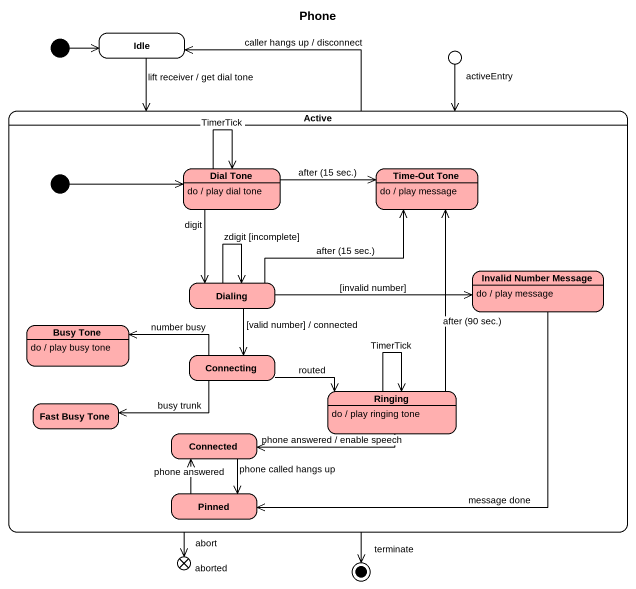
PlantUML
@startuml
title Phone
hide empty description
state Idle
state activeEntry <<choice>>
state Active {
  state "Dial Tone" as Dial_Tone #FFAFAF
  Dial_Tone : do / play dial tone
  state "Time-Out Tone" as Time_Out_Tone #FFAFAF
  Time_Out_Tone : do / play message
  state Dialing #FFAFAF
  state "Invalid Number Message" as Invalid_Number_Message #FFAFAF
  Invalid_Number_Message : do / play message
  state "Busy Tone" as Busy_Tone #FFAFAF
  Busy_Tone : do / play busy tone
  state Connecting #FFAFAF
  state "Fast Busy Tone" as Fast_Busy_Tone #FFAFAF
  state Ringing #FFAFAF
  Ringing : do / play ringing tone
  state Connected #FFAFAF
  state Pinned #FFAFAF
  [*] -right-> Dial_Tone
}
state aborted <<choice>>
[*] -right-> Idle
Idle --> Active : lift receiver / get dial tone
activeEntry --> Active
Active -up-> Idle : caller hangs up / disconnect
Active --> aborted : abort
Dial_Tone --> Dial_Tone : TimerTick
Dial_Tone -right-> Time_Out_Tone : after (15 sec.)
Dial_Tone --> Dialing : digit
Dialing -right-> Time_Out_Tone : after (15 sec.)
Dialing --> Dialing : zdigit [incomplete]
Dialing -right-> Invalid_Number_Message : [invalid number]
Dialing --> Connecting : [valid number] / connected
Invalid_Number_Message --> Pinned : message done
Connecting -left-> Busy_Tone : number busy
Connecting -left-> Fast_Busy_Tone : busy trunk
Connecting -right-> Ringing : routed
Ringing -up-> Time_Out_Tone : after (90 sec.)
Ringing --> Ringing : TimerTick
Ringing -left-> Connected : phone answered / enable speech
Connected --> Pinned : phone called hangs up
Pinned -up-> Connected : phone answered
Active --> [*] : terminate
@enduml
